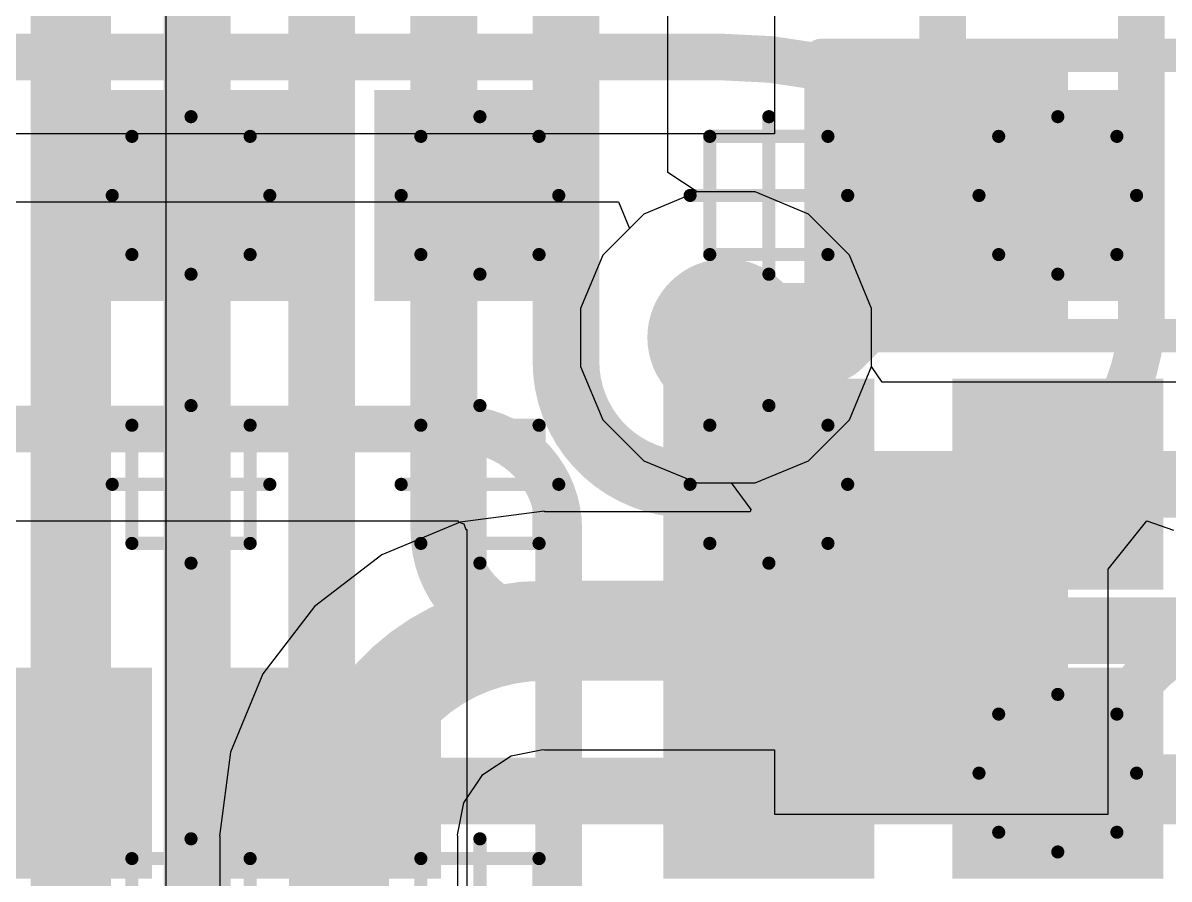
# Model space of a CAD drawing. Header units: inches. Extents: x -0.01 to 2.44, y -0.01 to 2.26.
# Drawn here: x 1.7447 to 1.9165, y 0.3888 to 0.5171 of the extents above; entities that cross this region are included whole.
import ezdxf

# ---------------------------------------------------------------- set-up
doc = ezdxf.new("R2010")
doc.units = ezdxf.units.IN
doc.header["$MEASUREMENT"] = 0
for name, color, linetype in [('Bottom Layer', 5, 'Continuous'), ('Bottom Overlay', 54, 'Continuous'), ('Bottom Paste', 16, 'Continuous'), ('Bottom Solder', 6, 'Continuous'), ('GROUND', 16, 'Continuous'), ('POWER', 76, 'Continuous'), ('SIGNAL1', 90, 'Continuous'), ('SIGNAL2', 156, 'Continuous'), ('Top Assembly', 56, 'Continuous'), ('Top Component Center', 56, 'Continuous'), ('Top Layer', 1, 'Continuous'), ('Top Paste', 8, 'Continuous'), ('Top Solder', 216, 'Continuous'), ('Via Holes', 16, 'Continuous')]:
    doc.layers.add(name, color=color, linetype=linetype)

# ---------------------------------------------------------------- blocks, each defined once
blk = doc.blocks.new('NORA_B120_00B_28')
at = {"layer": 'Top Layer'}
for points in [[(-0.11811, -0.05512), (-0.14173, -0.05512), (-0.14173, -0.0315), (-0.11811, -0.0315)], [(-0.0748, -0.05512), (-0.09843, -0.05512), (-0.09843, -0.0315), (-0.0748, -0.0315)], [(-0.00984, -0.05512), (-0.03346, -0.05512), (-0.03346, -0.0315), (-0.00984, -0.0315)], [(0.03346, -0.05512), (0.00984, -0.05512), (0.00984, -0.0315), (0.03346, -0.0315)], [(-0.11811, -0.09843), (-0.14173, -0.09843), (-0.14173, -0.0748), (-0.11811, -0.0748)], [(-0.0748, -0.09843), (-0.09843, -0.09843), (-0.09843, -0.0748), (-0.0748, -0.0748)], [(-0.11811, -0.14173), (-0.14173, -0.14173), (-0.14173, -0.11811), (-0.11811, -0.11811)], [(-0.0315, -0.14173), (-0.05512, -0.14173), (-0.05512, -0.11811), (-0.0315, -0.11811)], [(0.01181, -0.14173), (-0.01181, -0.14173), (-0.01181, -0.11811), (0.01181, -0.11811)]]:
    blk.add_hatch(color=1, dxfattribs=at).paths.add_polyline_path(points)
at = {"layer": 'Top Paste'}
for points in [[(-0.11811, -0.05512), (-0.14173, -0.05512), (-0.14173, -0.0315), (-0.11811, -0.0315)], [(-0.0748, -0.05512), (-0.09843, -0.05512), (-0.09843, -0.0315), (-0.0748, -0.0315)], [(-0.00984, -0.05512), (-0.03346, -0.05512), (-0.03346, -0.0315), (-0.00984, -0.0315)], [(0.03346, -0.05512), (0.00984, -0.05512), (0.00984, -0.0315), (0.03346, -0.0315)], [(-0.11811, -0.09843), (-0.14173, -0.09843), (-0.14173, -0.0748), (-0.11811, -0.0748)], [(-0.0748, -0.09843), (-0.09843, -0.09843), (-0.09843, -0.0748), (-0.0748, -0.0748)], [(-0.11811, -0.14173), (-0.14173, -0.14173), (-0.14173, -0.11811), (-0.11811, -0.11811)], [(-0.0315, -0.14173), (-0.05512, -0.14173), (-0.05512, -0.11811), (-0.0315, -0.11811)], [(0.01181, -0.14173), (-0.01181, -0.14173), (-0.01181, -0.11811), (0.01181, -0.11811)]]:
    blk.add_hatch(color=8, dxfattribs=at).paths.add_polyline_path(points)
at = {"layer": 'Top Solder'}
for points in [[(-0.11411, -0.05912), (-0.14573, -0.05912), (-0.14573, -0.0275), (-0.11411, -0.0275)], [(-0.0708, -0.05912), (-0.10243, -0.05912), (-0.10243, -0.0275), (-0.0708, -0.0275)], [(-0.00584, -0.05912), (-0.03746, -0.05912), (-0.03746, -0.0275), (-0.00584, -0.0275)], [(0.03746, -0.05912), (0.00584, -0.05912), (0.00584, -0.0275), (0.03746, -0.0275)], [(-0.11411, -0.10243), (-0.14573, -0.10243), (-0.14573, -0.0708), (-0.11411, -0.0708)], [(-0.0708, -0.10243), (-0.10243, -0.10243), (-0.10243, -0.0708), (-0.0708, -0.0708)], [(-0.11411, -0.14573), (-0.14573, -0.14573), (-0.14573, -0.11411), (-0.11411, -0.11411)], [(-0.0275, -0.14573), (-0.05912, -0.14573), (-0.05912, -0.11411), (-0.0275, -0.11411)], [(0.01581, -0.14573), (-0.01581, -0.14573), (-0.01581, -0.11411), (0.01581, -0.11411)]]:
    blk.add_hatch(color=216, dxfattribs=at).paths.add_polyline_path(points)
at = {"layer": 'Top Assembly', "const_width": 0.00197}
for points in [[(-0.05216, -0.01279), (-0.05216, -0.03051)], [(-0.03445, -0.01279), (-0.03445, -0.03051)], [(-0.00886, -0.01279), (-0.00886, -0.03051)], [(0.00886, -0.01279), (0.00886, -0.03051)], [(-0.03445, -0.03051), (-0.05216, -0.03051)], [(0.00886, -0.03051), (-0.00886, -0.03051)], [(-0.13878, -0.03445), (-0.13878, -0.05217)], [(-0.12106, -0.03445), (-0.13878, -0.03445)], [(-0.12106, -0.03445), (-0.12106, -0.05217)], [(-0.12106, -0.05217), (-0.13878, -0.05217)], [(-0.07776, -0.07776), (-0.09547, -0.07776)], [(-0.09547, -0.07776), (-0.09547, -0.09547)], [(-0.07776, -0.07776), (-0.07776, -0.09547)], [(-0.03445, -0.07776), (-0.05216, -0.07776)], [(-0.05216, -0.07776), (-0.05216, -0.09547)], [(-0.03445, -0.07776), (-0.03445, -0.09547)], [(-0.00886, -0.07776), (-0.00886, -0.09547)], [(0.00886, -0.07776), (-0.00886, -0.07776)], [(0.00886, -0.07776), (0.00886, -0.09547)], [(-0.07776, -0.09547), (-0.09547, -0.09547)], [(-0.03445, -0.09547), (-0.05216, -0.09547)], [(0.00886, -0.09547), (-0.00886, -0.09547)], [(-0.12106, -0.12106), (-0.13878, -0.12106)], [(-0.13878, -0.12106), (-0.13878, -0.13878)], [(-0.12106, -0.12106), (-0.12106, -0.13878)], [(-0.09547, -0.12106), (-0.09547, -0.13878)], [(-0.07776, -0.12106), (-0.09547, -0.12106)], [(-0.07776, -0.12106), (-0.07776, -0.13878)], [(-0.05216, -0.12106), (-0.05216, -0.13878)], [(-0.03445, -0.12106), (-0.05216, -0.12106)], [(-0.03445, -0.12106), (-0.03445, -0.13878)], [(-0.00886, -0.12106), (-0.00886, -0.13878)], [(0.00886, -0.12106), (-0.00886, -0.12106)], [(0.00886, -0.12106), (0.00886, -0.13878)], [(-0.12106, -0.13878), (-0.13878, -0.13878)], [(-0.07776, -0.13878), (-0.09547, -0.13878)], [(-0.03445, -0.13878), (-0.05216, -0.13878)], [(0.00886, -0.13878), (-0.00886, -0.13878)]]:
    blk.add_lwpolyline(points, dxfattribs=at)
at = {"layer": 'Top Assembly', "const_width": 0.000984}
for points in [[(-0.05266, -0.03051, 1), (-0.05167, -0.03051, 1)], [(-0.05266, -0.03051, 1), (-0.05167, -0.03051, 1)], [(-0.03494, -0.03051, 1), (-0.03396, -0.03051, 1)], [(-0.03494, -0.03051, 1), (-0.03396, -0.03051, 1)], [(-0.00935, -0.03051, 1), (-0.00837, -0.03051, 1)], [(-0.00935, -0.03051, 1), (-0.00837, -0.03051, 1)], [(0.00837, -0.03051, 1), (0.00935, -0.03051, 1)], [(0.00837, -0.03051, 1), (0.00935, -0.03051, 1)], [(-0.13927, -0.03445, 1), (-0.13829, -0.03445, 1)], [(-0.13927, -0.03445, 1), (-0.13829, -0.03445, 1)], [(-0.12155, -0.03445, 1), (-0.12057, -0.03445, 1)], [(-0.12155, -0.03445, 1), (-0.12057, -0.03445, 1)], [(-0.13927, -0.05217, 1), (-0.13829, -0.05217, 1)], [(-0.13927, -0.05217, 1), (-0.13829, -0.05217, 1)], [(-0.12155, -0.05217, 1), (-0.12057, -0.05217, 1)], [(-0.12155, -0.05217, 1), (-0.12057, -0.05217, 1)], [(-0.09596, -0.07776, 1), (-0.09498, -0.07776, 1)], [(-0.09596, -0.07776, 1), (-0.09498, -0.07776, 1)], [(-0.07825, -0.07776, 1), (-0.07726, -0.07776, 1)], [(-0.07825, -0.07776, 1), (-0.07726, -0.07776, 1)], [(-0.05266, -0.07776, 1), (-0.05167, -0.07776, 1)], [(-0.05266, -0.07776, 1), (-0.05167, -0.07776, 1)], [(-0.03494, -0.07776, 1), (-0.03396, -0.07776, 1)], [(-0.03494, -0.07776, 1), (-0.03396, -0.07776, 1)], [(-0.00935, -0.07776, 1), (-0.00837, -0.07776, 1)], [(-0.00935, -0.07776, 1), (-0.00837, -0.07776, 1)], [(0.00837, -0.07776, 1), (0.00935, -0.07776, 1)], [(0.00837, -0.07776, 1), (0.00935, -0.07776, 1)], [(-0.09596, -0.09547, 1), (-0.09498, -0.09547, 1)], [(-0.09596, -0.09547, 1), (-0.09498, -0.09547, 1)], [(-0.07825, -0.09547, 1), (-0.07726, -0.09547, 1)], [(-0.07825, -0.09547, 1), (-0.07726, -0.09547, 1)], [(-0.05266, -0.09547, 1), (-0.05167, -0.09547, 1)], [(-0.05266, -0.09547, 1), (-0.05167, -0.09547, 1)], [(-0.03494, -0.09547, 1), (-0.03396, -0.09547, 1)], [(-0.03494, -0.09547, 1), (-0.03396, -0.09547, 1)], [(-0.00935, -0.09547, 1), (-0.00837, -0.09547, 1)], [(-0.00935, -0.09547, 1), (-0.00837, -0.09547, 1)], [(0.00837, -0.09547, 1), (0.00935, -0.09547, 1)], [(0.00837, -0.09547, 1), (0.00935, -0.09547, 1)], [(-0.13927, -0.12106, 1), (-0.13829, -0.12106, 1)], [(-0.13927, -0.12106, 1), (-0.13829, -0.12106, 1)], [(-0.12155, -0.12106, 1), (-0.12057, -0.12106, 1)], [(-0.12155, -0.12106, 1), (-0.12057, -0.12106, 1)], [(-0.09596, -0.12106, 1), (-0.09498, -0.12106, 1)], [(-0.09596, -0.12106, 1), (-0.09498, -0.12106, 1)], [(-0.07825, -0.12106, 1), (-0.07726, -0.12106, 1)], [(-0.07825, -0.12106, 1), (-0.07726, -0.12106, 1)], [(-0.05266, -0.12106, 1), (-0.05167, -0.12106, 1)], [(-0.05266, -0.12106, 1), (-0.05167, -0.12106, 1)], [(-0.03494, -0.12106, 1), (-0.03396, -0.12106, 1)], [(-0.03494, -0.12106, 1), (-0.03396, -0.12106, 1)], [(-0.00935, -0.12106, 1), (-0.00837, -0.12106, 1)], [(-0.00935, -0.12106, 1), (-0.00837, -0.12106, 1)], [(0.00837, -0.12106, 1), (0.00935, -0.12106, 1)], [(0.00837, -0.12106, 1), (0.00935, -0.12106, 1)], [(-0.13927, -0.13878, 1), (-0.13829, -0.13878, 1)], [(-0.13927, -0.13878, 1), (-0.13829, -0.13878, 1)], [(-0.12155, -0.13878, 1), (-0.12057, -0.13878, 1)], [(-0.12155, -0.13878, 1), (-0.12057, -0.13878, 1)], [(-0.09596, -0.13878, 1), (-0.09498, -0.13878, 1)], [(-0.09596, -0.13878, 1), (-0.09498, -0.13878, 1)], [(-0.07825, -0.13878, 1), (-0.07726, -0.13878, 1)], [(-0.07825, -0.13878, 1), (-0.07726, -0.13878, 1)], [(-0.05266, -0.13878, 1), (-0.05167, -0.13878, 1)], [(-0.05266, -0.13878, 1), (-0.05167, -0.13878, 1)], [(-0.03494, -0.13878, 1), (-0.03396, -0.13878, 1)], [(-0.03494, -0.13878, 1), (-0.03396, -0.13878, 1)], [(-0.00935, -0.13878, 1), (-0.00837, -0.13878, 1)], [(-0.00935, -0.13878, 1), (-0.00837, -0.13878, 1)], [(0.00837, -0.13878, 1), (0.00935, -0.13878, 1)], [(0.00837, -0.13878, 1), (0.00935, -0.13878, 1)]]:
    blk.add_lwpolyline(points, format="xyb", close=True, dxfattribs=at)
at = {"layer": 'Top Component Center', "const_width": 0.00197}
for points in [[(-0.04331, -0.00984), (-0.04331, -0.03347)], [(0, -0.00984), (0, -0.03347)], [(-0.05217, -0.0128), (-0.05217, -0.03051)], [(-0.03445, -0.0128), (-0.03445, -0.03051)], [(-0.00886, -0.0128), (-0.00886, -0.03051)], [(0.00886, -0.0128), (0.00886, -0.03051)], [(-0.12992, -0.0315), (-0.12992, -0.05512)], [(-0.03445, -0.03051), (-0.05217, -0.03051)], [(0.00886, -0.03051), (-0.00886, -0.03051)], [(-0.13878, -0.03445), (-0.13878, -0.05217)], [(-0.12106, -0.03445), (-0.13878, -0.03445)], [(-0.12106, -0.03445), (-0.12106, -0.05217)], [(-0.11811, -0.04331), (-0.14173, -0.04331)], [(-0.12106, -0.05217), (-0.13878, -0.05217)], [(-0.08661, -0.0748), (-0.08661, -0.09842)], [(-0.04331, -0.0748), (-0.04331, -0.09842)], [(0, -0.0748), (0, -0.09842)], [(-0.09547, -0.07776), (-0.09547, -0.09547)], [(-0.07776, -0.07776), (-0.09547, -0.07776)], [(-0.07776, -0.07776), (-0.07776, -0.09547)], [(-0.05216, -0.07776), (-0.05216, -0.09547)], [(-0.03445, -0.07776), (-0.05216, -0.07776)], [(-0.03445, -0.07776), (-0.03445, -0.09547)], [(-0.00886, -0.07776), (-0.00886, -0.09547)], [(0.00886, -0.07776), (-0.00886, -0.07776)], [(0.00886, -0.07776), (0.00886, -0.09547)], [(-0.0748, -0.08661), (-0.09842, -0.08661)], [(-0.0315, -0.08661), (-0.05512, -0.08661)], [(0.01181, -0.08661), (-0.01181, -0.08661)], [(-0.07776, -0.09547), (-0.09547, -0.09547)], [(-0.03445, -0.09547), (-0.05216, -0.09547)], [(0.00886, -0.09547), (-0.00886, -0.09547)], [(-0.12992, -0.11811), (-0.12992, -0.14173)], [(-0.08661, -0.11811), (-0.08661, -0.14173)], [(-0.04331, -0.11811), (-0.04331, -0.14173)], [(0, -0.11811), (0, -0.14173)], [(-0.12106, -0.12106), (-0.13878, -0.12106)], [(-0.13878, -0.12106), (-0.13878, -0.13878)], [(-0.12106, -0.12106), (-0.12106, -0.13878)], [(-0.09547, -0.12106), (-0.09547, -0.13878)], [(-0.07776, -0.12106), (-0.09547, -0.12106)], [(-0.07776, -0.12106), (-0.07776, -0.13878)], [(-0.05216, -0.12106), (-0.05216, -0.13878)], [(-0.03445, -0.12106), (-0.05216, -0.12106)], [(-0.03445, -0.12106), (-0.03445, -0.13878)], [(-0.00886, -0.12106), (-0.00886, -0.13878)], [(0.00886, -0.12106), (-0.00886, -0.12106)], [(0.00886, -0.12106), (0.00886, -0.13878)], [(-0.11811, -0.12992), (-0.14173, -0.12992)], [(-0.0748, -0.12992), (-0.09842, -0.12992)], [(-0.0315, -0.12992), (-0.05512, -0.12992)], [(0.01181, -0.12992), (-0.01181, -0.12992)], [(-0.12106, -0.13878), (-0.13878, -0.13878)], [(-0.07776, -0.13878), (-0.09547, -0.13878)], [(-0.03445, -0.13878), (-0.05216, -0.13878)], [(0.00886, -0.13878), (-0.00886, -0.13878)]]:
    blk.add_lwpolyline(points, dxfattribs=at)
at = {"layer": 'Top Component Center', "const_width": 0.000984}
for points in [[(-0.13041, -0.0315, 1), (-0.12943, -0.0315, 1)], [(-0.05266, -0.03051, 1), (-0.05167, -0.03051, 1)], [(-0.05266, -0.03051, 1), (-0.05167, -0.03051, 1)], [(-0.03494, -0.03051, 1), (-0.03396, -0.03051, 1)], [(-0.03494, -0.03051, 1), (-0.03396, -0.03051, 1)], [(-0.00935, -0.03051, 1), (-0.00837, -0.03051, 1)], [(-0.00935, -0.03051, 1), (-0.00837, -0.03051, 1)], [(0.00837, -0.03051, 1), (0.00935, -0.03051, 1)], [(0.00837, -0.03051, 1), (0.00935, -0.03051, 1)], [(-0.0438, -0.03347, 1), (-0.04281, -0.03347, 1)], [(-0.00049, -0.03347, 1), (0.00049, -0.03347, 1)], [(-0.13927, -0.03445, 1), (-0.13829, -0.03445, 1)], [(-0.13927, -0.03445, 1), (-0.13829, -0.03445, 1)], [(-0.12155, -0.03445, 1), (-0.12057, -0.03445, 1)], [(-0.12155, -0.03445, 1), (-0.12057, -0.03445, 1)], [(-0.14222, -0.04331, 1), (-0.14124, -0.04331, 1)], [(-0.1186, -0.04331, 1), (-0.11762, -0.04331, 1)], [(-0.13927, -0.05217, 1), (-0.13829, -0.05217, 1)], [(-0.13927, -0.05217, 1), (-0.13829, -0.05217, 1)], [(-0.12155, -0.05217, 1), (-0.12057, -0.05217, 1)], [(-0.12155, -0.05217, 1), (-0.12057, -0.05217, 1)], [(-0.13041, -0.05512, 1), (-0.12943, -0.05512, 1)], [(-0.08711, -0.0748, 1), (-0.08612, -0.0748, 1)], [(-0.0438, -0.0748, 1), (-0.04281, -0.0748, 1)], [(-0.00049, -0.0748, 1), (0.00049, -0.0748, 1)], [(-0.09596, -0.07776, 1), (-0.09498, -0.07776, 1)], [(-0.09596, -0.07776, 1), (-0.09498, -0.07776, 1)], [(-0.07825, -0.07776, 1), (-0.07726, -0.07776, 1)], [(-0.07825, -0.07776, 1), (-0.07726, -0.07776, 1)], [(-0.05266, -0.07776, 1), (-0.05167, -0.07776, 1)], [(-0.05266, -0.07776, 1), (-0.05167, -0.07776, 1)], [(-0.03494, -0.07776, 1), (-0.03396, -0.07776, 1)], [(-0.03494, -0.07776, 1), (-0.03396, -0.07776, 1)], [(-0.00935, -0.07776, 1), (-0.00837, -0.07776, 1)], [(-0.00935, -0.07776, 1), (-0.00837, -0.07776, 1)], [(0.00837, -0.07776, 1), (0.00935, -0.07776, 1)], [(0.00837, -0.07776, 1), (0.00935, -0.07776, 1)], [(-0.09892, -0.08661, 1), (-0.09793, -0.08661, 1)], [(-0.07529, -0.08661, 1), (-0.07431, -0.08661, 1)], [(-0.05561, -0.08661, 1), (-0.05463, -0.08661, 1)], [(-0.03199, -0.08661, 1), (-0.031, -0.08661, 1)], [(-0.0123, -0.08661, 1), (-0.01132, -0.08661, 1)], [(0.01132, -0.08661, 1), (0.0123, -0.08661, 1)], [(-0.09596, -0.09547, 1), (-0.09498, -0.09547, 1)], [(-0.09596, -0.09547, 1), (-0.09498, -0.09547, 1)], [(-0.07825, -0.09547, 1), (-0.07726, -0.09547, 1)], [(-0.07825, -0.09547, 1), (-0.07726, -0.09547, 1)], [(-0.05266, -0.09547, 1), (-0.05167, -0.09547, 1)], [(-0.05266, -0.09547, 1), (-0.05167, -0.09547, 1)], [(-0.03494, -0.09547, 1), (-0.03396, -0.09547, 1)], [(-0.03494, -0.09547, 1), (-0.03396, -0.09547, 1)], [(-0.00935, -0.09547, 1), (-0.00837, -0.09547, 1)], [(-0.00935, -0.09547, 1), (-0.00837, -0.09547, 1)], [(0.00837, -0.09547, 1), (0.00935, -0.09547, 1)], [(0.00837, -0.09547, 1), (0.00935, -0.09547, 1)], [(-0.08711, -0.09842, 1), (-0.08612, -0.09842, 1)], [(-0.0438, -0.09842, 1), (-0.04281, -0.09842, 1)], [(-0.00049, -0.09842, 1), (0.00049, -0.09842, 1)], [(-0.13041, -0.11811, 1), (-0.12943, -0.11811, 1)], [(-0.08711, -0.11811, 1), (-0.08612, -0.11811, 1)], [(-0.0438, -0.11811, 1), (-0.04281, -0.11811, 1)], [(-0.00049, -0.11811, 1), (0.00049, -0.11811, 1)], [(-0.13927, -0.12106, 1), (-0.13829, -0.12106, 1)], [(-0.13927, -0.12106, 1), (-0.13829, -0.12106, 1)], [(-0.12155, -0.12106, 1), (-0.12057, -0.12106, 1)], [(-0.12155, -0.12106, 1), (-0.12057, -0.12106, 1)], [(-0.09596, -0.12106, 1), (-0.09498, -0.12106, 1)], [(-0.09596, -0.12106, 1), (-0.09498, -0.12106, 1)], [(-0.07825, -0.12106, 1), (-0.07726, -0.12106, 1)], [(-0.07825, -0.12106, 1), (-0.07726, -0.12106, 1)], [(-0.05266, -0.12106, 1), (-0.05167, -0.12106, 1)], [(-0.05266, -0.12106, 1), (-0.05167, -0.12106, 1)], [(-0.03494, -0.12106, 1), (-0.03396, -0.12106, 1)], [(-0.03494, -0.12106, 1), (-0.03396, -0.12106, 1)], [(-0.00935, -0.12106, 1), (-0.00837, -0.12106, 1)], [(-0.00935, -0.12106, 1), (-0.00837, -0.12106, 1)], [(0.00837, -0.12106, 1), (0.00935, -0.12106, 1)], [(0.00837, -0.12106, 1), (0.00935, -0.12106, 1)], [(-0.14222, -0.12992, 1), (-0.14124, -0.12992, 1)], [(-0.1186, -0.12992, 1), (-0.11762, -0.12992, 1)], [(-0.09892, -0.12992, 1), (-0.09793, -0.12992, 1)], [(-0.07529, -0.12992, 1), (-0.07431, -0.12992, 1)], [(-0.05561, -0.12992, 1), (-0.05463, -0.12992, 1)], [(-0.03199, -0.12992, 1), (-0.031, -0.12992, 1)], [(-0.0123, -0.12992, 1), (-0.01132, -0.12992, 1)], [(0.01132, -0.12992, 1), (0.0123, -0.12992, 1)], [(-0.13927, -0.13878, 1), (-0.13829, -0.13878, 1)], [(-0.13927, -0.13878, 1), (-0.13829, -0.13878, 1)], [(-0.12155, -0.13878, 1), (-0.12057, -0.13878, 1)], [(-0.12155, -0.13878, 1), (-0.12057, -0.13878, 1)], [(-0.09596, -0.13878, 1), (-0.09498, -0.13878, 1)], [(-0.09596, -0.13878, 1), (-0.09498, -0.13878, 1)], [(-0.07825, -0.13878, 1), (-0.07726, -0.13878, 1)], [(-0.07825, -0.13878, 1), (-0.07726, -0.13878, 1)], [(-0.05266, -0.13878, 1), (-0.05167, -0.13878, 1)], [(-0.05266, -0.13878, 1), (-0.05167, -0.13878, 1)], [(-0.03494, -0.13878, 1), (-0.03396, -0.13878, 1)], [(-0.03494, -0.13878, 1), (-0.03396, -0.13878, 1)], [(-0.00935, -0.13878, 1), (-0.00837, -0.13878, 1)], [(-0.00935, -0.13878, 1), (-0.00837, -0.13878, 1)], [(0.00837, -0.13878, 1), (0.00935, -0.13878, 1)], [(0.00837, -0.13878, 1), (0.00935, -0.13878, 1)], [(-0.13041, -0.14173, 1), (-0.12943, -0.14173, 1)], [(-0.08711, -0.14173, 1), (-0.08612, -0.14173, 1)], [(-0.0438, -0.14173, 1), (-0.04281, -0.14173, 1)], [(-0.00049, -0.14173, 1), (0.00049, -0.14173, 1)]]:
    blk.add_lwpolyline(points, format="xyb", close=True, dxfattribs=at)
blk = doc.blocks.new('R___0603_B_54')
at = {"layer": 'Bottom Layer'}
for points in [[(-0.045, -0.0175), (-0.045, 0.0175), (-0.015, 0.0175), (-0.015, -0.0175)], [(0.015, -0.0175), (0.015, 0.0175), (0.045, 0.0175), (0.045, -0.0175)]]:
    blk.add_hatch(color=5, dxfattribs=at).paths.add_polyline_path(points)
at = {"layer": 'Bottom Paste'}
for points in [[(-0.045, -0.0175), (-0.045, 0.0175), (-0.015, 0.0175), (-0.015, -0.0175)], [(0.015, -0.0175), (0.015, 0.0175), (0.045, 0.0175), (0.045, -0.0175)]]:
    blk.add_hatch(color=16, dxfattribs=at).paths.add_polyline_path(points)
at = {"layer": 'Bottom Solder'}
for points in [[(-0.049, -0.0215), (-0.049, 0.0215), (-0.011, 0.0215), (-0.011, -0.0215)], [(0.011, -0.0215), (0.011, 0.0215), (0.049, 0.0215), (0.049, -0.0215)]]:
    blk.add_hatch(color=6, dxfattribs=at).paths.add_polyline_path(points)
at = {"layer": 'Bottom Overlay', "const_width": 0.005}
for points in [[(-0.048, -0.021), (-0.048, 0.021)], [(-0.048, 0.021), (0.048, 0.021)], [(0.048, -0.021), (0.048, 0.021)], [(-0.048, -0.021), (0.048, -0.021)]]:
    blk.add_lwpolyline(points, dxfattribs=at)
at = {"layer": 'Bottom Overlay', "const_width": 0.0025}
for points in [[(-0.04925, 0.021, 1), (-0.04675, 0.021, 1)], [(-0.04925, 0.021, 1), (-0.04675, 0.021, 1)], [(0.04675, 0.021, 1), (0.04925, 0.021, 1)], [(0.04675, 0.021, 1), (0.04925, 0.021, 1)], [(-0.04925, -0.021, 1), (-0.04675, -0.021, 1)], [(-0.04925, -0.021, 1), (-0.04675, -0.021, 1)], [(0.04675, -0.021, 1), (0.04925, -0.021, 1)], [(0.04675, -0.021, 1), (0.04925, -0.021, 1)]]:
    blk.add_lwpolyline(points, format="xyb", close=True, dxfattribs=at)
blk = doc.blocks.new('R___0603_B_55')
at = {"layer": 'Bottom Layer'}
for points in [[(-0.045, -0.0175), (-0.045, 0.0175), (-0.015, 0.0175), (-0.015, -0.0175)], [(0.015, -0.0175), (0.015, 0.0175), (0.045, 0.0175), (0.045, -0.0175)]]:
    blk.add_hatch(color=5, dxfattribs=at).paths.add_polyline_path(points)
at = {"layer": 'Bottom Paste'}
for points in [[(-0.045, -0.0175), (-0.045, 0.0175), (-0.015, 0.0175), (-0.015, -0.0175)], [(0.015, -0.0175), (0.015, 0.0175), (0.045, 0.0175), (0.045, -0.0175)]]:
    blk.add_hatch(color=16, dxfattribs=at).paths.add_polyline_path(points)
at = {"layer": 'Bottom Solder'}
for points in [[(-0.049, -0.0215), (-0.049, 0.0215), (-0.011, 0.0215), (-0.011, -0.0215)], [(0.011, -0.0215), (0.011, 0.0215), (0.049, 0.0215), (0.049, -0.0215)]]:
    blk.add_hatch(color=6, dxfattribs=at).paths.add_polyline_path(points)
at = {"layer": 'Bottom Overlay', "const_width": 0.005}
for points in [[(-0.048, -0.021), (-0.048, 0.021)], [(-0.048, 0.021), (0.048, 0.021)], [(0.048, -0.021), (0.048, 0.021)], [(-0.048, -0.021), (0.048, -0.021)]]:
    blk.add_lwpolyline(points, dxfattribs=at)
at = {"layer": 'Bottom Overlay', "const_width": 0.0025}
for points in [[(-0.04925, 0.021, 1), (-0.04675, 0.021, 1)], [(-0.04925, 0.021, 1), (-0.04675, 0.021, 1)], [(0.04675, 0.021, 1), (0.04925, 0.021, 1)], [(0.04675, 0.021, 1), (0.04925, 0.021, 1)], [(-0.04925, -0.021, 1), (-0.04675, -0.021, 1)], [(-0.04925, -0.021, 1), (-0.04675, -0.021, 1)], [(0.04675, -0.021, 1), (0.04925, -0.021, 1)], [(0.04675, -0.021, 1), (0.04925, -0.021, 1)]]:
    blk.add_lwpolyline(points, format="xyb", close=True, dxfattribs=at)

msp = doc.modelspace()

# ---------------------------------------------------------------- hatches: boundary and pattern name
at = {"layer": 'Bottom Layer'}
h = msp.add_hatch(color=5, dxfattribs=at)
edge = h.paths.add_edge_path()
edge.add_arc((1.85013, 0.46997), 0.01181, 0, 360)
at = {"layer": 'GROUND'}
h = msp.add_hatch(color=16, dxfattribs=at)
edge = h.paths.add_edge_path()
edge.add_arc((1.85013, 0.46997), 0.01181, 0, 360)
at = {"layer": 'POWER'}
h = msp.add_hatch(color=76, dxfattribs=at)
edge = h.paths.add_edge_path()
edge.add_arc((1.85013, 0.46997), 0.01181, 0, 360)
at = {"layer": 'SIGNAL1'}
h = msp.add_hatch(color=90, dxfattribs=at)
edge = h.paths.add_edge_path()
edge.add_arc((1.85013, 0.46997), 0.01181, 0, 360)
at = {"layer": 'SIGNAL2'}
h = msp.add_hatch(color=156, dxfattribs=at)
edge = h.paths.add_edge_path()
edge.add_arc((1.85013, 0.46997), 0.01181, 0, 360)
at = {"layer": 'Top Layer'}
h = msp.add_hatch(color=1, dxfattribs=at)
edge = h.paths.add_edge_path()
edge.add_arc((1.85013, 0.46997), 0.01181, 0, 360)
msp.add_hatch(color=1, dxfattribs=at).paths.add_polyline_path([(1.8416, 0.43614), (1.85862, 0.43614), (1.85862, 0.46897), (1.8416, 0.46897)])
at = {"layer": 'Via Holes'}
h = msp.add_hatch(color=7, dxfattribs=at)
edge = h.paths.add_edge_path()
edge.add_arc((1.85013, 0.46997), 0.00591, 0, 360)

# ---------------------------------------------------------------- linework, layer by layer
at = {"layer": 'Bottom Layer'}
for p, q in [((1.85737, 0.51876), (1.85737, 0.50051)), ((1.85737, 0.50051), (1.70308, 0.50051)), ((1.70512, 0.49031), (1.83397, 0.49031)), ((1.83397, 0.49031), (1.83563, 0.48631)), ((1.83563, 0.48631), (1.83164, 0.48233)), ((1.83164, 0.48233), (1.82832, 0.47431)), ((1.82832, 0.47431), (1.82832, 0.46563)), ((1.82832, 0.46563), (1.83164, 0.45762)), ((1.83164, 0.45762), (1.83777, 0.45148)), ((1.83777, 0.45148), (1.84579, 0.44816)), ((1.84579, 0.44816), (1.85086, 0.44816)), ((1.85086, 0.44816), (1.85382, 0.44416)), ((1.82289, 0.44392), (1.81028, 0.44226)), ((1.82289, 0.44384), (1.82289, 0.44392)), ((1.85373, 0.44384), (1.82289, 0.44384)), ((1.85382, 0.44416), (1.85373, 0.44384)), ((1.81028, 0.44226), (1.79853, 0.43739)), ((1.90737, 0.43523), (1.91318, 0.44249)), ((1.91318, 0.44249), (1.91718, 0.44108)), ((1.79853, 0.43739), (1.78844, 0.42965)), ((1.90737, 0.3985), (1.90737, 0.43523)), ((1.78844, 0.42965), (1.78069, 0.41956)), ((1.78069, 0.41956), (1.77583, 0.4078)), ((1.77583, 0.4078), (1.77417, 0.39519)), ((1.81366, 0.40443), (1.81789, 0.40726)), ((1.81789, 0.40726), (1.82265, 0.4082)), ((1.82265, 0.4082), (1.82289, 0.40816)), ((1.82289, 0.40816), (1.85737, 0.40816)), ((1.85737, 0.40816), (1.85737, 0.3985)), ((1.81082, 0.40019), (1.81366, 0.40443)), ((1.80988, 0.39543), (1.81082, 0.40019)), ((1.85737, 0.3985), (1.90737, 0.3985)), ((1.77417, 0.39519), (1.77424, 0.39519)), ((1.77424, 0.39519), (1.77424, 0.28404)), ((1.80992, 0.39519), (1.80988, 0.39543)), ((1.80992, 0.362), (1.80992, 0.39519))]:
    msp.add_line(p, q, dxfattribs=at)
for points, const_width in [([(1.91236, 0.47299), (1.91236, 0.72834)], 0.007), ([(1.8826, 0.49149), (1.8826, 0.70248)], 0.007), ([(1.87487, 0.48376), (1.88237, 0.49126)], 0.015), ([(1.87487, 0.48032), (1.87487, 0.48376)], 0.015), ([(1.86517, 0.47062), (1.87487, 0.48032)], 0.015), ([(1.85411, 0.46897), (1.85411, 0.47062)], 0.015), ([(1.85411, 0.47062), (1.86517, 0.47062)], 0.015), ([(1.90378, 0.45277), (1.9049, 0.45398)], 0.007), ([(1.88237, 0.426), (1.90378, 0.45277)], 0.007), ([(1.82289, 0.426), (1.88237, 0.426)], 0.015), ([(1.79208, 0.27104), (1.79208, 0.39519)], 0.015)]:
    msp.add_lwpolyline(points, dxfattribs=dict(at, const_width=const_width))
for points, const_width in [([(1.87862, 0.49126, 1), (1.88612, 0.49126, 1)], 0.0075), ([(1.88085, 0.49149, 1), (1.88435, 0.49149, 1)], 0.0035), ([(1.87112, 0.48376, 1), (1.87862, 0.48376, 1)], 0.0075), ([(1.87112, 0.48376, 1), (1.87862, 0.48376, 1)], 0.0075), ([(1.87112, 0.48032, 1), (1.87862, 0.48032, 1)], 0.0075), ([(1.87112, 0.48032, 1), (1.87862, 0.48032, 1)], 0.0075), ([(1.85036, 0.47062, 1), (1.85786, 0.47062, 1)], 0.0075), ([(1.85036, 0.47062, 1), (1.85786, 0.47062, 1)], 0.0075), ([(1.86142, 0.47062, 1), (1.86892, 0.47062, 1)], 0.0075), ([(1.86142, 0.47062, 1), (1.86892, 0.47062, 1)], 0.0075), ([(1.85036, 0.46897, 1), (1.85786, 0.46897, 1)], 0.0075), ([(1.91061, 0.47299, 1), (1.91411, 0.47299, 1)], 0.0035), ([(1.91061, 0.47299, 1), (1.91411, 0.47299, 1)], 0.0035), ([(1.90315, 0.45398, 1), (1.90665, 0.45398, 1)], 0.0035), ([(1.90315, 0.45398, 1), (1.90665, 0.45398, 1)], 0.0035), ([(1.90203, 0.45277, 1), (1.90553, 0.45277, 1)], 0.0035), ([(1.90203, 0.45277, 1), (1.90553, 0.45277, 1)], 0.0035), ([(1.81914, 0.426, 1), (1.82664, 0.426, 1)], 0.0075), ([(1.81914, 0.426, 1), (1.82664, 0.426, 1)], 0.0075), ([(1.87862, 0.426, 1), (1.88612, 0.426, 1)], 0.0075), ([(1.88062, 0.426, 1), (1.88412, 0.426, 1)], 0.0035), ([(1.78833, 0.39519, 1), (1.79583, 0.39519, 1)], 0.0075), ([(1.78833, 0.39519, 1), (1.79583, 0.39519, 1)], 0.0075)]:
    msp.add_lwpolyline(points, format="xyb", close=True, dxfattribs=dict(at, const_width=const_width))
for points, const_width in [([(1.91236, 0.47299, -0.189131), (1.9049, 0.45398)], 0.007), ([(1.79208, 0.39519, -0.414214), (1.82289, 0.426)], 0.015)]:
    msp.add_lwpolyline(points, format="xyb", dxfattribs=dict(at, const_width=const_width))
at = {"layer": 'GROUND'}
for p, q in [((1.84579, 0.49178), (1.83777, 0.48846)), ((1.85447, 0.49178), (1.84579, 0.49178)), ((1.86248, 0.48846), (1.85447, 0.49178)), ((1.83777, 0.48846), (1.83164, 0.48233)), ((1.86862, 0.48233), (1.86248, 0.48846)), ((1.83164, 0.48233), (1.82832, 0.47431)), ((1.87194, 0.47431), (1.86862, 0.48233)), ((1.82832, 0.47431), (1.82832, 0.46563)), ((1.87194, 0.46563), (1.87194, 0.47431)), ((1.82832, 0.46563), (1.83164, 0.45762)), ((1.86862, 0.45762), (1.87194, 0.46563)), ((1.83164, 0.45762), (1.83777, 0.45148)), ((1.86248, 0.45148), (1.86862, 0.45762)), ((1.83777, 0.45148), (1.84579, 0.44816)), ((1.85447, 0.44816), (1.86248, 0.45148)), ((1.84579, 0.44816), (1.85447, 0.44816))]:
    msp.add_line(p, q, dxfattribs=at)
at = {"layer": 'POWER'}
for p, q in [((1.84579, 0.49178), (1.83777, 0.48846)), ((1.85447, 0.49178), (1.84579, 0.49178)), ((1.86248, 0.48846), (1.85447, 0.49178)), ((1.83777, 0.48846), (1.83164, 0.48233)), ((1.86862, 0.48233), (1.86248, 0.48846)), ((1.83164, 0.48233), (1.82832, 0.47431)), ((1.87194, 0.47431), (1.86862, 0.48233)), ((1.82832, 0.47431), (1.82832, 0.46563)), ((1.87194, 0.46563), (1.87194, 0.47431)), ((1.82832, 0.46563), (1.83164, 0.45762)), ((1.86862, 0.45762), (1.87194, 0.46563)), ((1.83164, 0.45762), (1.83777, 0.45148)), ((1.86248, 0.45148), (1.86862, 0.45762)), ((1.83777, 0.45148), (1.84579, 0.44816)), ((1.85447, 0.44816), (1.86248, 0.45148)), ((1.84579, 0.44816), (1.85447, 0.44816))]:
    msp.add_line(p, q, dxfattribs=at)
at = {"layer": 'SIGNAL1'}
for p, q in [((1.84141, 0.49471), (1.84141, 0.56683)), ((1.84579, 0.49178), (1.84141, 0.49471)), ((1.85447, 0.49178), (1.84579, 0.49178)), ((1.86248, 0.48846), (1.85447, 0.49178)), ((1.86862, 0.48233), (1.86248, 0.48846)), ((1.87194, 0.47431), (1.86862, 0.48233)), ((1.87194, 0.46563), (1.87194, 0.47431)), ((1.87353, 0.46325), (1.87194, 0.46563)), ((1.99045, 0.46325), (1.87353, 0.46325))]:
    msp.add_line(p, q, dxfattribs=at)
at = {"layer": 'SIGNAL1', "const_width": 0.01}
for points in [[(1.7529, 0.35417), (1.7529, 1.03769)], [(1.77084, 0.37926), (1.77084, 0.98645)], [(1.78951, 0.41587), (1.78951, 0.9338)], [(1.80781, 0.44108), (1.80781, 0.88269)], [(1.82612, 0.46638), (1.82612, 0.82611)], [(1.84455, 0.44795), (2.006, 0.44795)], [(1.82289, 0.426), (1.97986, 0.426)], [(1.80339, 0.40199), (1.96227, 0.40199)]]:
    msp.add_lwpolyline(points, dxfattribs=at)
at = {"layer": 'SIGNAL1', "const_width": 0.005}
for points in [[(1.82362, 0.46638, 1), (1.82862, 0.46638, 1)], [(1.82362, 0.46638, 1), (1.82862, 0.46638, 1)], [(1.84205, 0.44795, 1), (1.84705, 0.44795, 1)], [(1.84205, 0.44795, 1), (1.84705, 0.44795, 1)], [(1.80531, 0.44108, 1), (1.81031, 0.44108, 1)], [(1.80531, 0.44108, 1), (1.81031, 0.44108, 1)], [(1.82039, 0.426, 1), (1.82539, 0.426, 1)], [(1.82039, 0.426, 1), (1.82539, 0.426, 1)], [(1.78701, 0.41587, 1), (1.79201, 0.41587, 1)], [(1.78701, 0.41587, 1), (1.79201, 0.41587, 1)], [(1.80089, 0.40199, 1), (1.80589, 0.40199, 1)], [(1.80089, 0.40199, 1), (1.80589, 0.40199, 1)]]:
    msp.add_lwpolyline(points, format="xyb", close=True, dxfattribs=at)
at = {"layer": 'SIGNAL1', "const_width": 0.01}
for points in [[(1.84455, 0.44795, -0.414214), (1.82612, 0.46638)], [(1.82289, 0.426, -0.414214), (1.80781, 0.44108)], [(1.80339, 0.40199, -0.414214), (1.78951, 0.41587)]]:
    msp.add_lwpolyline(points, format="xyb", dxfattribs=at)
at = {"layer": 'SIGNAL2'}
for p, q in [((1.76617, 0.28961), (1.76617, 0.66422)), ((1.84579, 0.49178), (1.83777, 0.48846)), ((1.85447, 0.49178), (1.84579, 0.49178)), ((1.86248, 0.48846), (1.85447, 0.49178)), ((1.83777, 0.48846), (1.83164, 0.48233)), ((1.86862, 0.48233), (1.86248, 0.48846)), ((1.83164, 0.48233), (1.82832, 0.47431)), ((1.87194, 0.47431), (1.86862, 0.48233)), ((1.82832, 0.47431), (1.82832, 0.46563)), ((1.87194, 0.46563), (1.87194, 0.47431)), ((1.82832, 0.46563), (1.83164, 0.45762)), ((1.86862, 0.45762), (1.87194, 0.46563)), ((1.83164, 0.45762), (1.83777, 0.45148)), ((1.86248, 0.45148), (1.86862, 0.45762)), ((1.83777, 0.45148), (1.84579, 0.44816)), ((1.85447, 0.44816), (1.86248, 0.45148)), ((1.84579, 0.44816), (1.85447, 0.44816))]:
    msp.add_line(p, q, dxfattribs=at)
at = {"layer": 'SIGNAL2', "const_width": 0.01}
msp.add_lwpolyline([(1.75087, 0.25443), (1.75087, 1.13095)], dxfattribs=at)
at = {"layer": 'Top Layer'}
for p, q in [((1.73374, 0.4425), (1.80996, 0.4425)), ((1.80996, 0.4425), (1.80996, 0.44235)), ((1.80996, 0.44235), (1.81079, 0.44201)), ((1.81079, 0.44201), (1.81113, 0.44119)), ((1.81113, 0.44119), (1.81127, 0.44119)), ((1.81127, 0.44119), (1.81127, 0.37688))]:
    msp.add_line(p, q, dxfattribs=at)
for points, const_width in [([(1.5385, 0.512), (1.84981, 0.512)], 0.007), ([(1.85613, 0.46897), (1.85633, 0.46877)], 0.01), ([(1.73374, 0.45626), (1.80996, 0.45626)], 0.007), ([(1.85633, 0.44816), (1.85654, 0.44795)], 0.01), ([(1.82504, 0.37688), (1.82504, 0.44119)], 0.007), ([(1.90815, 0.41296), (1.91159, 0.41751)], 0.007), ([(1.89984, 0.40465), (1.90815, 0.41296)], 0.007)]:
    msp.add_lwpolyline(points, dxfattribs=dict(at, const_width=const_width))
for points, const_width in [([(1.84806, 0.512, 1), (1.85156, 0.512, 1)], 0.0035), ([(1.84806, 0.512, 1), (1.85156, 0.512, 1)], 0.0035), ([(1.89809, 0.49126, 1), (1.90159, 0.49126, 1)], 0.0035), ([(1.85363, 0.46897, 1), (1.85863, 0.46897, 1)], 0.005), ([(1.85383, 0.46877, 1), (1.85883, 0.46877, 1)], 0.005), ([(1.80821, 0.45626, 1), (1.81171, 0.45626, 1)], 0.0035), ([(1.80821, 0.45626, 1), (1.81171, 0.45626, 1)], 0.0035), ([(1.85383, 0.44816, 1), (1.85883, 0.44816, 1)], 0.005), ([(1.85404, 0.44795, 1), (1.85904, 0.44795, 1)], 0.005), ([(1.82329, 0.44119, 1), (1.82679, 0.44119, 1)], 0.0035), ([(1.82329, 0.44119, 1), (1.82679, 0.44119, 1)], 0.0035), ([(1.90984, 0.41751, 1), (1.91334, 0.41751, 1)], 0.0035), ([(1.90984, 0.41751, 1), (1.91334, 0.41751, 1)], 0.0035), ([(1.9064, 0.41296, 1), (1.9099, 0.41296, 1)], 0.0035), ([(1.9064, 0.41296, 1), (1.9099, 0.41296, 1)], 0.0035), ([(1.89809, 0.40465, 1), (1.90159, 0.40465, 1)], 0.0035)]:
    msp.add_lwpolyline(points, format="xyb", close=True, dxfattribs=dict(at, const_width=const_width))
at = {"layer": 'Top Layer', "const_width": 0.007}
for points in [[(1.84981, 0.512, -0.198769), (1.89984, 0.49126)], [(1.80996, 0.45626, -0.414214), (1.82504, 0.44119)], [(1.91159, 0.41751, -0.235274), (1.92863, 0.426)]]:
    msp.add_lwpolyline(points, format="xyb", dxfattribs=at)

# ---------------------------------------------------------------- block references
at = {"rotation": 180}
msp.add_blockref('NORA_B120_00B_28', (1.76992, 0.36134), dxfattribs=at)
for name, p in [('R___0603_B_55', (1.91237, 0.49126)), ('R___0603_B_54', (1.91237, 0.426))]:
    msp.add_blockref(name, p)

doc.saveas('drawing.dxf')
